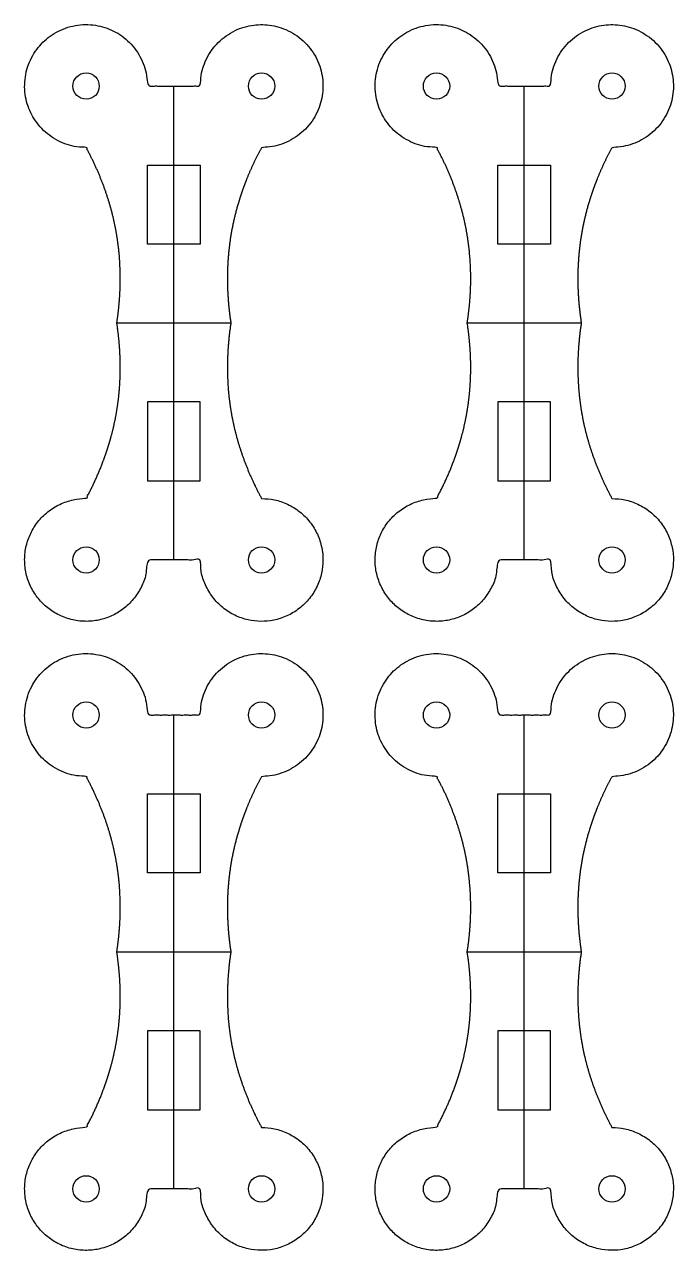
# Model space of a CAD drawing. Header units: millimetres. Extents: x 0 to 800, y 0 to 600.
# Drawn here: x 435.6 to 509.6, y 207.9 to 347.6 of the extents above; entities that cross this region are included whole.
import ezdxf

# ---------------------------------------------------------------- set-up
doc = ezdxf.new("R2010")
doc.units = ezdxf.units.MM
doc.header["$MEASUREMENT"] = 0
doc.layers.add('CORTE', color=1, linetype='Continuous')

msp = doc.modelspace()

# ---------------------------------------------------------------- linework, layer by layer
at = {"layer": 'CORTE'}
for p, q in [((452.67, 286.58), (452.67, 340.58)), ((492.61, 286.58), (492.61, 340.58)), ((446.17, 313.58), (459.17, 313.58)), ((486.11, 313.58), (499.11, 313.58)), ((452.67, 214.91), (452.67, 268.91)), ((492.61, 214.91), (492.61, 268.91)), ((446.17, 241.91), (459.17, 241.91)), ((486.11, 241.91), (499.11, 241.91))]:
    msp.add_line(p, q, dxfattribs=at)
for points in [[(455.67, 331.58), (455.67, 322.58), (452.67, 322.58), (449.67, 322.58), (449.67, 331.58), (452.67, 331.58)], [(495.61, 331.58), (495.61, 322.58), (492.61, 322.58), (489.61, 322.58), (489.61, 331.58), (492.61, 331.58)], [(455.67, 295.58), (455.67, 304.58), (452.67, 304.58), (449.67, 304.58), (449.67, 295.58), (452.67, 295.58)], [(495.61, 295.58), (495.61, 304.58), (492.61, 304.58), (489.61, 304.58), (489.61, 295.58), (492.61, 295.58)], [(455.67, 259.91), (455.67, 250.91), (452.67, 250.91), (449.67, 250.91), (449.67, 259.91), (452.67, 259.91)], [(495.61, 259.91), (495.61, 250.91), (492.61, 250.91), (489.61, 250.91), (489.61, 259.91), (492.61, 259.91)], [(455.67, 223.91), (455.67, 232.91), (452.67, 232.91), (449.67, 232.91), (449.67, 223.91), (452.67, 223.91)], [(495.61, 223.91), (495.61, 232.91), (492.61, 232.91), (489.61, 232.91), (489.61, 223.91), (492.61, 223.91)]]:
    msp.add_lwpolyline(points, close=True, dxfattribs=at)
for centre in [(442.67, 340.58), (462.67, 340.58), (482.61, 340.58), (502.61, 340.58), (442.67, 286.58), (462.67, 286.58), (482.61, 286.58), (502.61, 286.58), (442.67, 268.91), (462.67, 268.91), (482.61, 268.91), (502.61, 268.91), (442.67, 214.91), (462.67, 214.91), (482.61, 214.91), (502.61, 214.91)]:
    msp.add_circle(centre, 1.5, dxfattribs=at)
for points in [[(462.67, 293.58), (460.98, 296.68), (458.59, 303.29), (458.66, 310.29), (459.17, 313.58), (458.66, 316.87), (458.59, 323.88), (460.98, 330.48), (462.67, 333.58), (466.77, 333.58), (469.67, 336.48), (469.67, 340.58), (469.67, 344.68), (466.77, 347.58), (462.67, 347.58), (458.57, 347.58), (455.67, 344.68), (455.67, 340.58), (454.67, 340.58), (453.67, 340.58), (452.67, 340.58), (451.67, 340.58), (450.67, 340.58), (449.67, 340.58), (449.67, 343.5), (448.05, 345.93), (445.35, 347.05), (442.65, 348.17), (439.79, 347.6), (437.72, 345.53), (435.65, 343.47), (435.08, 340.6), (436.2, 337.9), (437.32, 335.2), (439.75, 333.58), (442.67, 333.58), (444.36, 330.48), (446.75, 323.88), (446.68, 316.87), (446.17, 313.58), (446.68, 310.29), (446.75, 303.29), (444.36, 296.68), (442.67, 293.58), (439.75, 293.58), (437.32, 291.96), (436.2, 289.26), (435.08, 286.56), (435.65, 283.7), (437.72, 281.63), (439.79, 279.57), (442.65, 279), (445.35, 280.11), (448.05, 281.23), (449.67, 283.66), (449.67, 286.58), (450.67, 286.58), (451.67, 286.58), (452.67, 286.58), (453.67, 286.58), (454.67, 286.58), (455.67, 286.58), (455.67, 282.48), (458.57, 279.58), (462.67, 279.58), (466.77, 279.58), (469.67, 282.48), (469.67, 286.58), (469.67, 290.68), (466.77, 293.58), (462.67, 293.58)], [(502.61, 293.58), (500.92, 296.68), (498.53, 303.29), (498.6, 310.29), (499.11, 313.58), (498.6, 316.87), (498.53, 323.88), (500.92, 330.48), (502.61, 333.58), (506.71, 333.58), (509.61, 336.48), (509.61, 340.58), (509.61, 344.68), (506.71, 347.58), (502.61, 347.58), (498.51, 347.58), (495.61, 344.68), (495.61, 340.58), (494.61, 340.58), (493.61, 340.58), (492.61, 340.58), (491.61, 340.58), (490.61, 340.58), (489.61, 340.58), (489.61, 343.5), (487.99, 345.93), (485.29, 347.05), (482.59, 348.17), (479.73, 347.6), (477.66, 345.53), (475.6, 343.47), (475.03, 340.6), (476.14, 337.9), (477.26, 335.2), (479.69, 333.58), (482.61, 333.58), (484.31, 330.48), (486.69, 323.88), (486.63, 316.87), (486.11, 313.58), (486.63, 310.29), (486.69, 303.29), (484.31, 296.68), (482.61, 293.58), (479.69, 293.58), (477.26, 291.96), (476.14, 289.26), (475.03, 286.56), (475.6, 283.7), (477.66, 281.63), (479.73, 279.57), (482.59, 279), (485.29, 280.11), (487.99, 281.23), (489.61, 283.66), (489.61, 286.58), (490.61, 286.58), (491.61, 286.58), (492.61, 286.58), (493.61, 286.58), (494.61, 286.58), (495.61, 286.58), (495.61, 282.48), (498.51, 279.58), (502.61, 279.58), (506.71, 279.58), (509.61, 282.48), (509.61, 286.58), (509.61, 290.68), (506.71, 293.58), (502.61, 293.58)], [(462.67, 221.91), (460.98, 225.01), (458.59, 231.61), (458.66, 238.62), (459.17, 241.91), (458.66, 245.2), (458.59, 252.21), (460.98, 258.81), (462.67, 261.91), (466.77, 261.91), (469.67, 264.81), (469.67, 268.91), (469.67, 273.01), (466.77, 275.91), (462.67, 275.91), (458.57, 275.91), (455.67, 273.01), (455.67, 268.91), (454.67, 268.91), (453.67, 268.91), (452.67, 268.91), (451.67, 268.91), (450.67, 268.91), (449.67, 268.91), (449.67, 271.83), (448.05, 274.26), (445.35, 275.38), (442.65, 276.49), (439.79, 275.92), (437.72, 273.86), (435.65, 271.79), (435.08, 268.93), (436.2, 266.23), (437.32, 263.53), (439.75, 261.91), (442.67, 261.91), (444.36, 258.81), (446.75, 252.21), (446.68, 245.2), (446.17, 241.91), (446.68, 238.62), (446.75, 231.61), (444.36, 225.01), (442.67, 221.91), (439.75, 221.91), (437.32, 220.29), (436.2, 217.59), (435.08, 214.89), (435.65, 212.02), (437.72, 209.96), (439.79, 207.89), (442.65, 207.32), (445.35, 208.44), (448.05, 209.56), (449.67, 211.99), (449.67, 214.91), (450.67, 214.91), (451.67, 214.91), (452.67, 214.91), (453.67, 214.91), (454.67, 214.91), (455.67, 214.91), (455.67, 210.81), (458.57, 207.91), (462.67, 207.91), (466.77, 207.91), (469.67, 210.81), (469.67, 214.91), (469.67, 219.01), (466.77, 221.91), (462.67, 221.91)], [(502.61, 221.91), (500.92, 225.01), (498.53, 231.61), (498.6, 238.62), (499.11, 241.91), (498.6, 245.2), (498.53, 252.21), (500.92, 258.81), (502.61, 261.91), (506.71, 261.91), (509.61, 264.81), (509.61, 268.91), (509.61, 273.01), (506.71, 275.91), (502.61, 275.91), (498.51, 275.91), (495.61, 273.01), (495.61, 268.91), (494.61, 268.91), (493.61, 268.91), (492.61, 268.91), (491.61, 268.91), (490.61, 268.91), (489.61, 268.91), (489.61, 271.83), (487.99, 274.26), (485.29, 275.38), (482.59, 276.49), (479.73, 275.92), (477.66, 273.86), (475.6, 271.79), (475.03, 268.93), (476.14, 266.23), (477.26, 263.53), (479.69, 261.91), (482.61, 261.91), (484.31, 258.81), (486.69, 252.21), (486.63, 245.2), (486.11, 241.91), (486.63, 238.62), (486.69, 231.61), (484.31, 225.01), (482.61, 221.91), (479.69, 221.91), (477.26, 220.29), (476.14, 217.59), (475.03, 214.89), (475.6, 212.02), (477.66, 209.96), (479.73, 207.89), (482.59, 207.32), (485.29, 208.44), (487.99, 209.56), (489.61, 211.99), (489.61, 214.91), (490.61, 214.91), (491.61, 214.91), (492.61, 214.91), (493.61, 214.91), (494.61, 214.91), (495.61, 214.91), (495.61, 210.81), (498.51, 207.91), (502.61, 207.91), (506.71, 207.91), (509.61, 210.81), (509.61, 214.91), (509.61, 219.01), (506.71, 221.91), (502.61, 221.91)]]:
    msp.add_rational_spline(points, [1, 1, 1, 1, 1, 1, 1, 1, 1, 0.804737854124, 0.804737854124, 1, 0.804737854124, 0.804737854124, 1, 0.804737854124, 0.804737854124, 1, 1, 1, 1, 1, 1, 1, 0.887646408202, 0.887646408202, 1, 0.887646408202, 0.887646408202, 1, 0.887646408202, 0.887646408202, 1, 0.887646408202, 0.887646408202, 1, 1, 1, 1, 1, 1, 1, 1, 1, 0.887646408202, 0.887646408202, 1, 0.887646408202, 0.887646408202, 1, 0.887646408202, 0.887646408202, 1, 0.887646408202, 0.887646408202, 1, 1, 1, 1, 1, 1, 1, 0.804737854124, 0.804737854124, 1, 0.804737854124, 0.804737854124, 1, 0.804737854124, 0.804737854124, 1], degree=3, knots=[0, 0, 0, 0, 10.594809, 20.59481, 20.59481, 20.59481, 30.594811, 41.18962, 41.18962, 41.18962, 42.760416, 42.760416, 42.760416, 44.331213, 44.331213, 44.331213, 45.902009, 45.902009, 45.902009, 46.902009, 46.902009, 46.902009, 47.902009, 47.902009, 47.902009, 49.080106, 49.080106, 49.080106, 50.258204, 50.258204, 50.258204, 51.436301, 51.436301, 51.436301, 52.614398, 52.614398, 52.614398, 63.209207, 73.209208, 73.209208, 73.209208, 83.209209, 93.804018, 93.804018, 93.804018, 94.982115, 94.982115, 94.982115, 96.160213, 96.160213, 96.160213, 97.33831, 97.33831, 97.33831, 98.516407, 98.516407, 98.516407, 99.516407, 99.516407, 99.516407, 100.516407, 100.516407, 100.516407, 102.087203, 102.087203, 102.087203, 103.658, 103.658, 103.658, 105.228796, 105.228796, 105.228796, 105.228796], dxfattribs=at)

doc.saveas('drawing.dxf')
